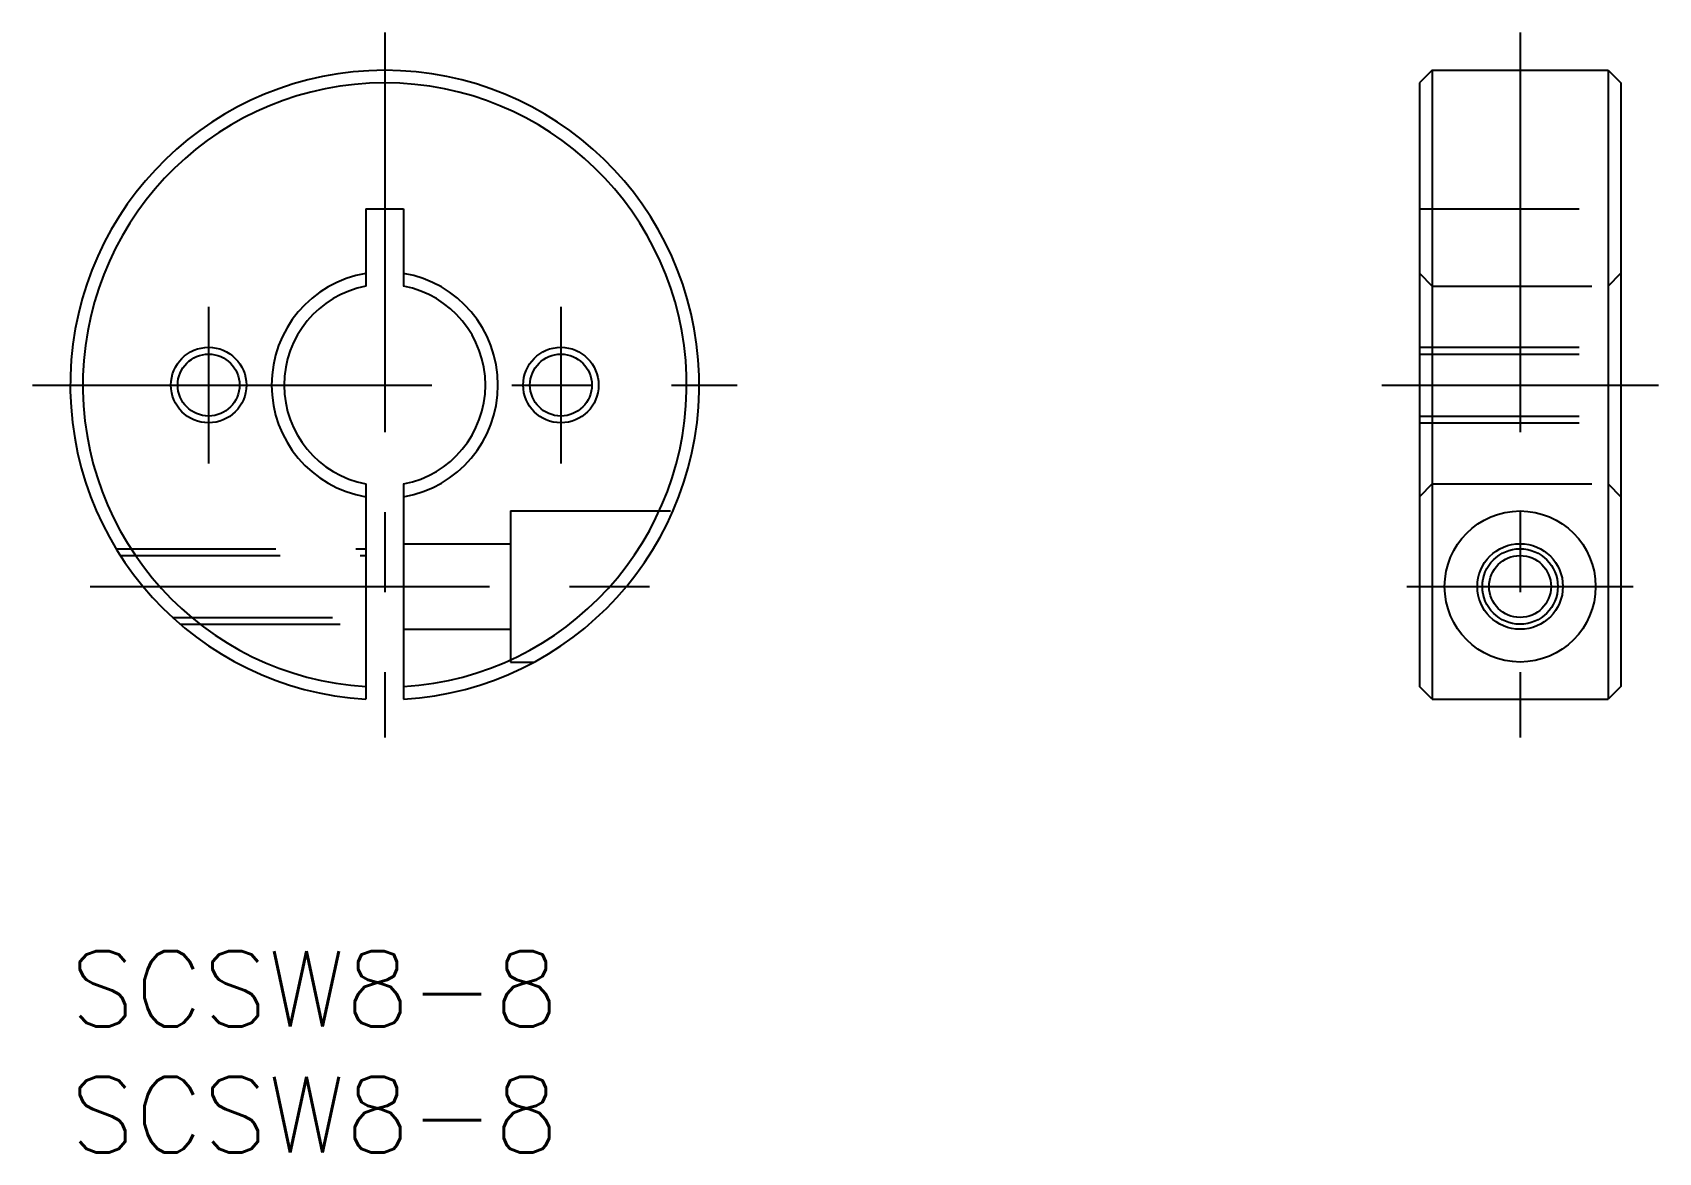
# Model space of a CAD drawing. Extents: x -1.5 to 63.1, y -8 to 36.5.
import ezdxf

# ---------------------------------------------------------------- set-up
doc = ezdxf.new("R2010")
doc.units = 0
doc.header["$LTSCALE"] = 0.5
doc.linetypes.add('CENTER', pattern=[50.8, 31.75, -6.35, 6.35, -6.35])
doc.linetypes.add('DASHED', pattern=[19.05, 12.7, -6.35])
for name, color, linetype in [('MSM_CENTER', 1, 'CENTER'), ('MSM_CONTINUOUS', 7, 'CONTINUOUS'), ('MSM_DASHED', 4, 'DASHED'), ('MSM_NARROW', 5, 'CONTINUOUS'), ('MSM_PART_NUMBER', 7, 'CONTINUOUS')]:
    doc.layers.add(name, color=color, linetype=linetype)
doc.styles.get("Standard").update_dxf_attribs({"font": 'txt.shx', "height": 3, "bigfont": 'bigfont.shx'})

# ---------------------------------------------------------------- blocks, each defined once
blk = doc.blocks.new('*U2')
at = {"layer": 'MSM_PART_NUMBER'}
blk.add_text('SCSW8-8', height=3, dxfattribs=at).set_placement((0, -3))
blk = doc.blocks.new('*U3')
at = {"layer": 'MSM_PART_NUMBER'}
blk.add_text('SCSW8-8', height=3, dxfattribs=at).set_placement((0, -8))

msp = doc.modelspace()

# ---------------------------------------------------------------- linework, layer by layer
at = {"layer": 'MSM_CENTER'}
for p, q in [((12.5, 36.477), (12.5, 8.477)), ((57.624, 36.477), (57.624, 8.477)), ((5.5, 25.589), (5.5, 19.366)), ((19.5, 25.589), (19.5, 19.366)), ((-1.5, 22.477), (26.5, 22.477)), ((52.124, 22.477), (63.124, 22.477)), ((0.794, 14.477), (24.206, 14.477)), ((53.124, 14.477), (62.124, 14.477))]:
    msp.add_line(p, q, dxfattribs=at)
at = {"layer": 'MSM_CONTINUOUS'}
for p, q in [((54.124, 34.977), (53.624, 34.477)), ((54.124, 34.977), (54.124, 10)), ((54.124, 34.977), (61.124, 34.977)), ((61.124, 34.977), (61.124, 10)), ((61.124, 34.977), (61.624, 34.477)), ((53.624, 34.477), (53.624, 10.5)), ((61.624, 34.477), (61.624, 10.5)), ((11.75, 29.477), (11.75, 26.407)), ((11.75, 29.477), (13.25, 29.477)), ((13.25, 29.477), (13.25, 26.407)), ((11.75, 18.548), (11.75, 10)), ((13.25, 18.548), (13.25, 10)), ((54.124, 10), (53.624, 10.5)), ((61.624, 10.5), (61.124, 10)), ((54.124, 10), (61.124, 10))]:
    msp.add_line(p, q, dxfattribs=at)
for centre, radius in [((5.5, 22.477), 1.23), ((19.5, 22.477), 1.23), ((57.624, 14.477), 3), ((57.624, 14.477), 1.7), ((57.624, 14.477), 1.23)]:
    msp.add_circle(centre, radius, dxfattribs=at)
for radius, start, end in [(12.5, 273.43981, 266.56019), (12, 273.58332, 266.41668), (4.5, 99.59407, 260.40593), (4.5, 279.59407, 80.40593), (4, 100.80692, 259.19308), (4, 280.80692, 79.19308)]:
    msp.add_arc((12.5, 22.477), radius, start, end, dxfattribs=at)
at = {"layer": 'MSM_DASHED'}
for p, q in [((53.624, 29.477), (61.624, 29.477)), ((53.624, 26.915), (54.124, 26.407)), ((61.124, 26.407), (61.624, 26.915)), ((54.124, 26.407), (61.124, 26.407)), ((53.624, 23.977), (61.624, 23.977)), ((53.624, 23.707), (61.624, 23.707)), ((53.624, 21.248), (61.624, 21.248)), ((53.624, 20.977), (61.624, 20.977)), ((54.124, 18.548), (53.624, 18.04)), ((54.124, 18.548), (61.124, 18.548)), ((61.124, 18.548), (61.624, 18.04)), ((17.5, 17.477), (23.956, 17.477)), ((17.5, 17.477), (17.5, 11.477)), ((13.25, 16.177), (17.5, 16.177)), ((1.823, 15.977), (11.75, 15.977)), ((1.992, 15.707), (11.75, 15.707)), ((4.07, 13.248), (11.75, 13.248)), ((4.376, 12.977), (11.75, 12.977)), ((13.25, 12.777), (17.5, 12.777)), ((17.5, 11.477), (18.437, 11.477))]:
    msp.add_line(p, q, dxfattribs=at)
at = {"layer": 'MSM_NARROW'}
for centre in [(5.5, 22.477), (19.5, 22.477), (57.624, 14.477)]:
    msp.add_circle(centre, 1.5, dxfattribs=at)

# ---------------------------------------------------------------- block references
at = {"layer": 'MSM_CONTINUOUS'}
for name in ['*U2', '*U3']:
    msp.add_blockref(name, (0, 0), dxfattribs=at)

doc.saveas('drawing.dxf')
